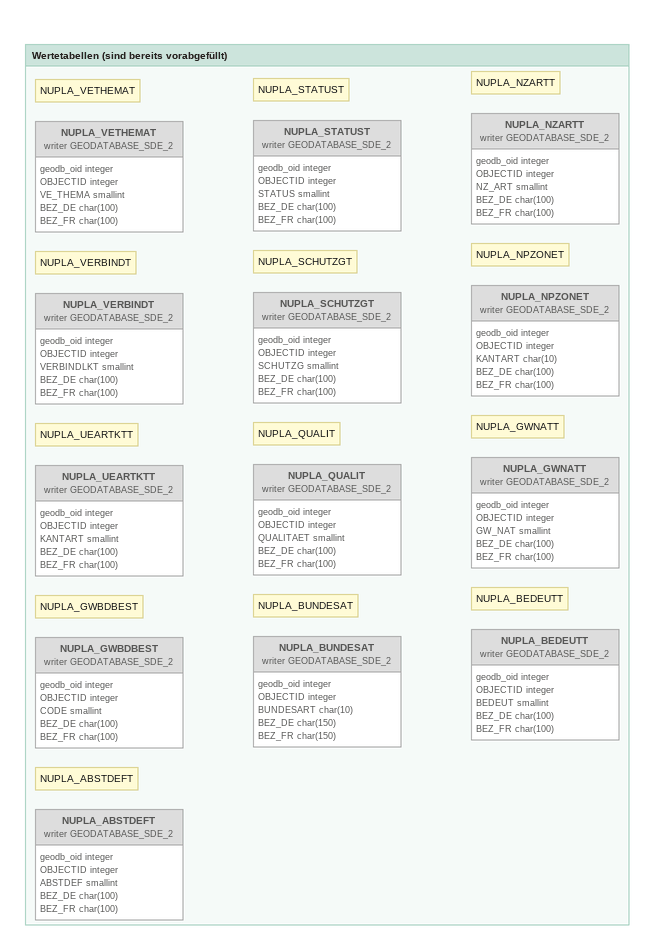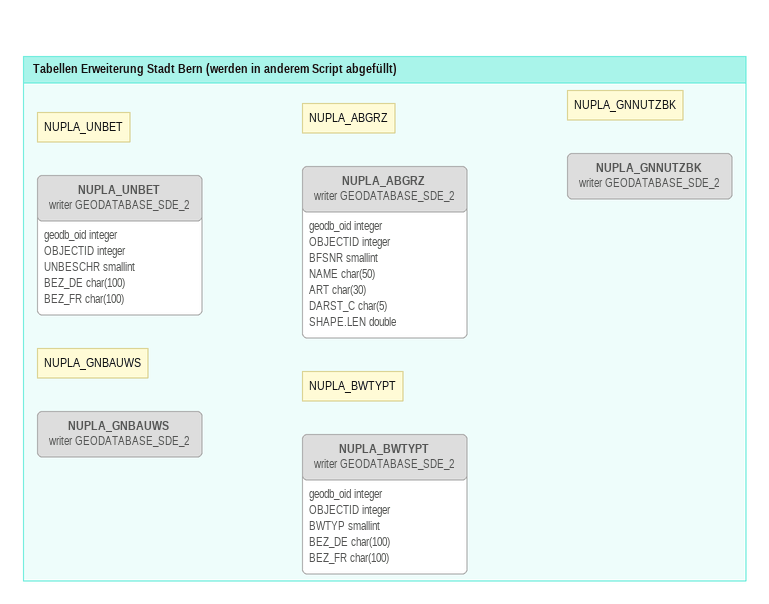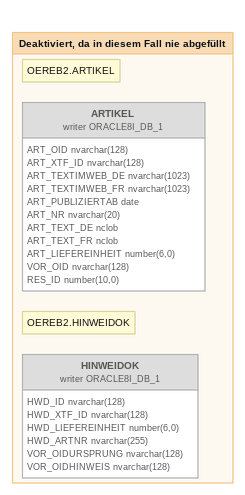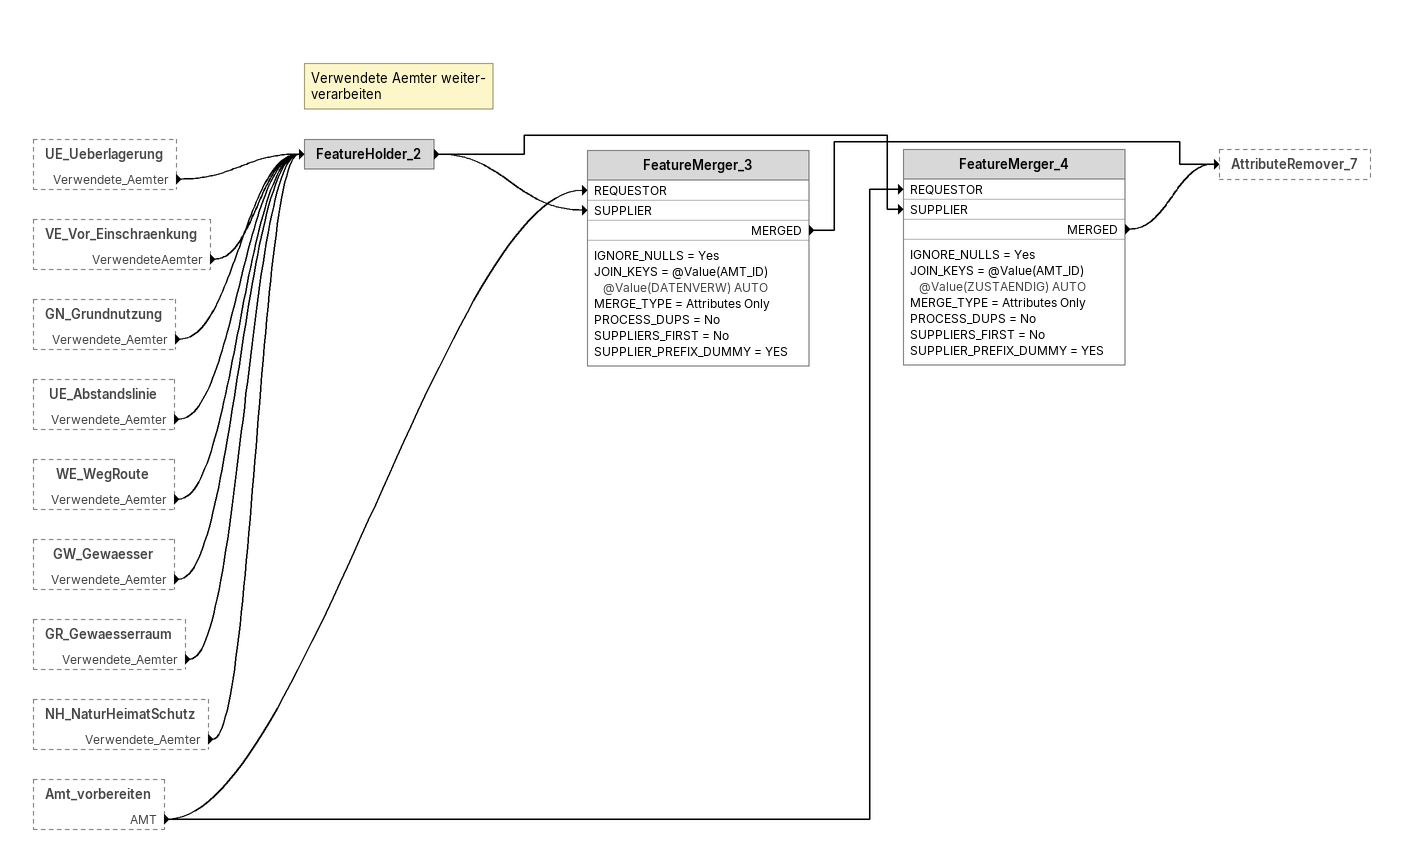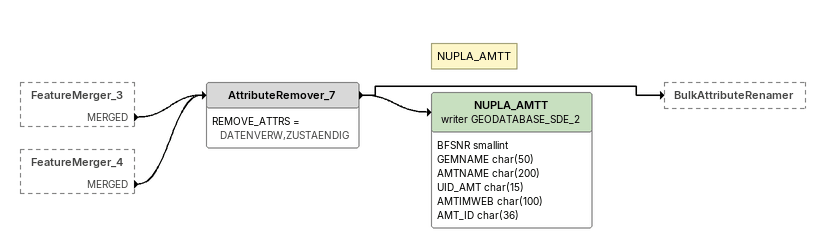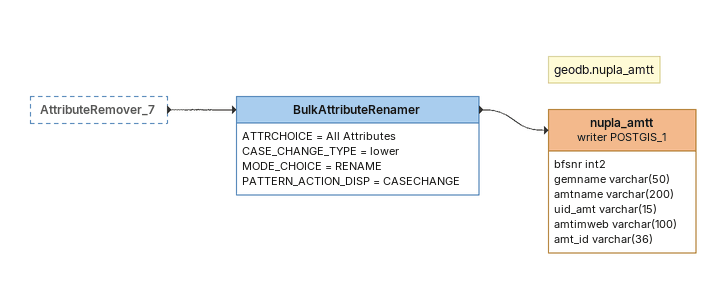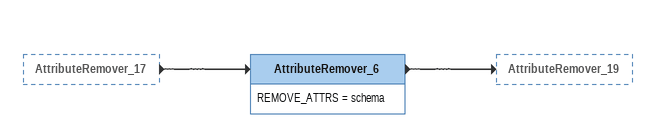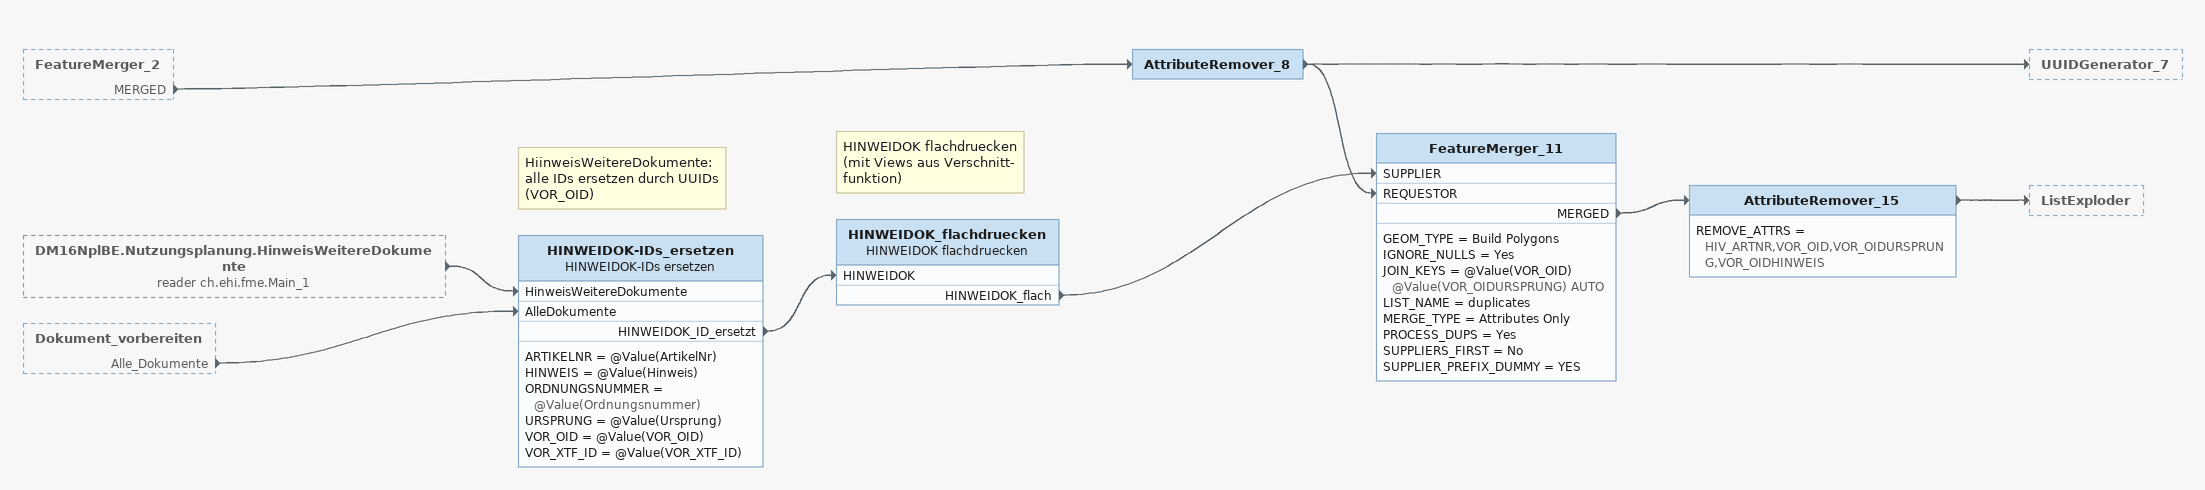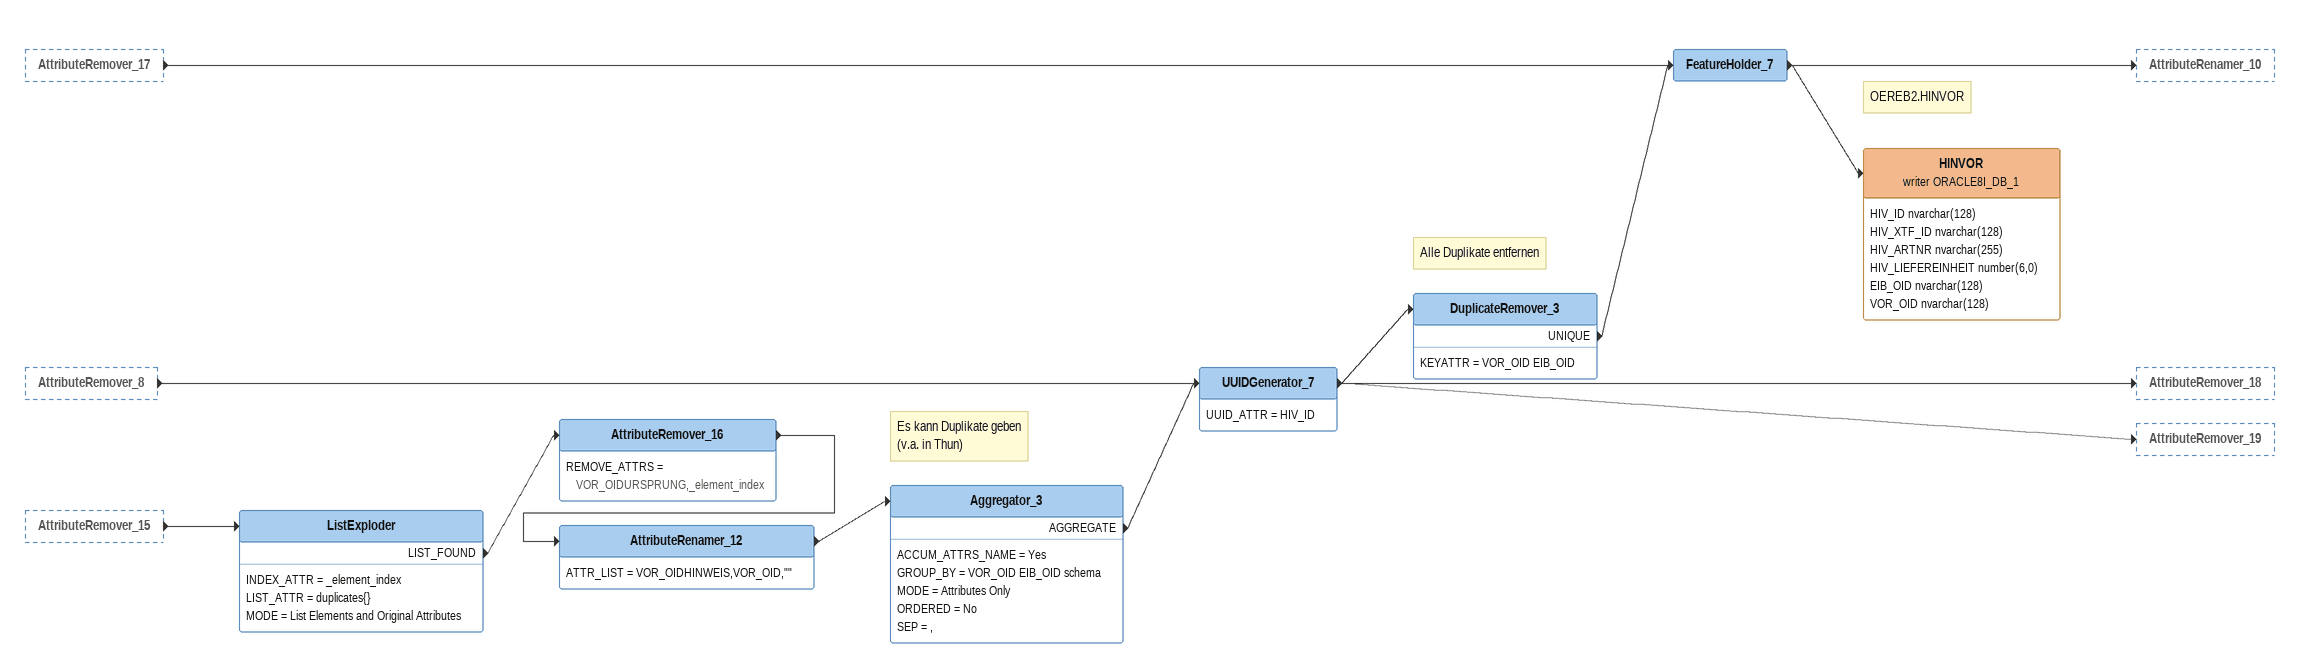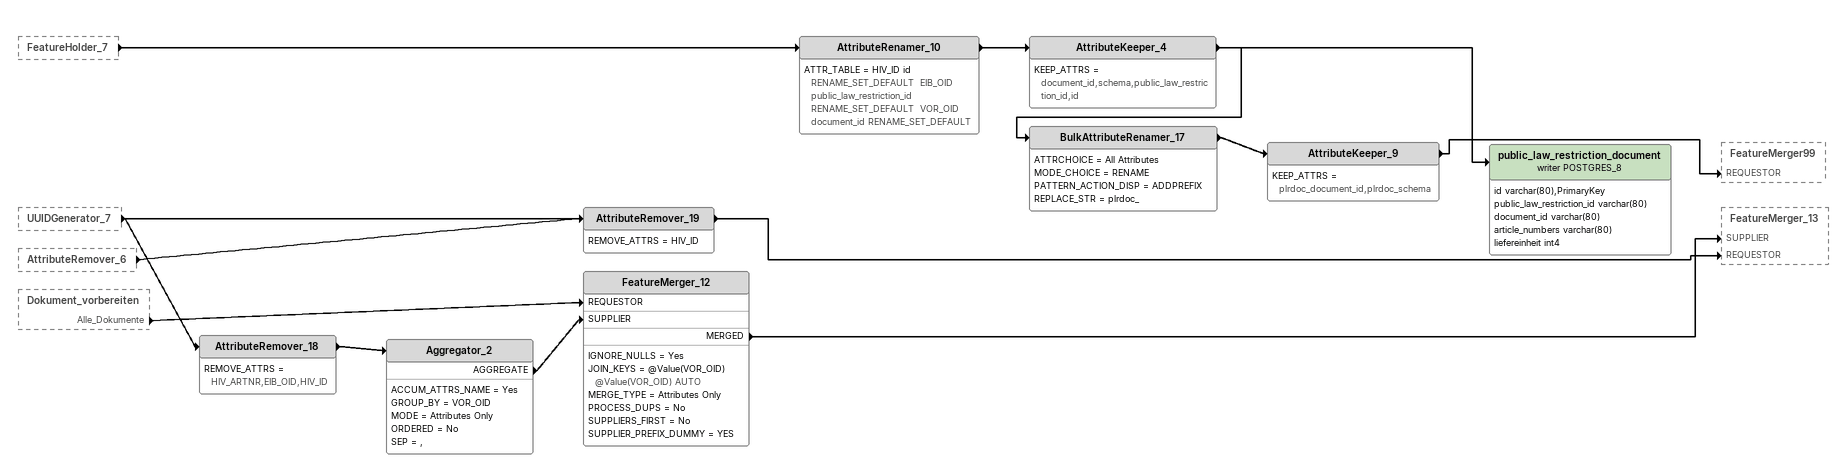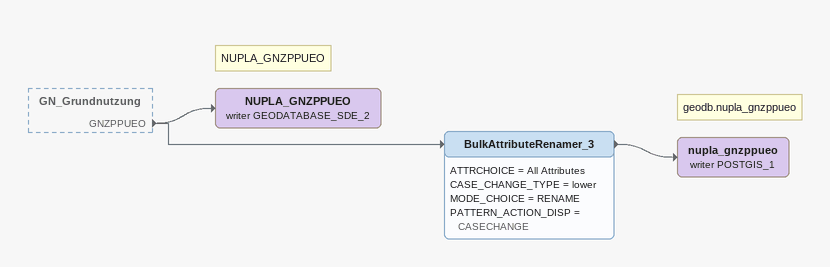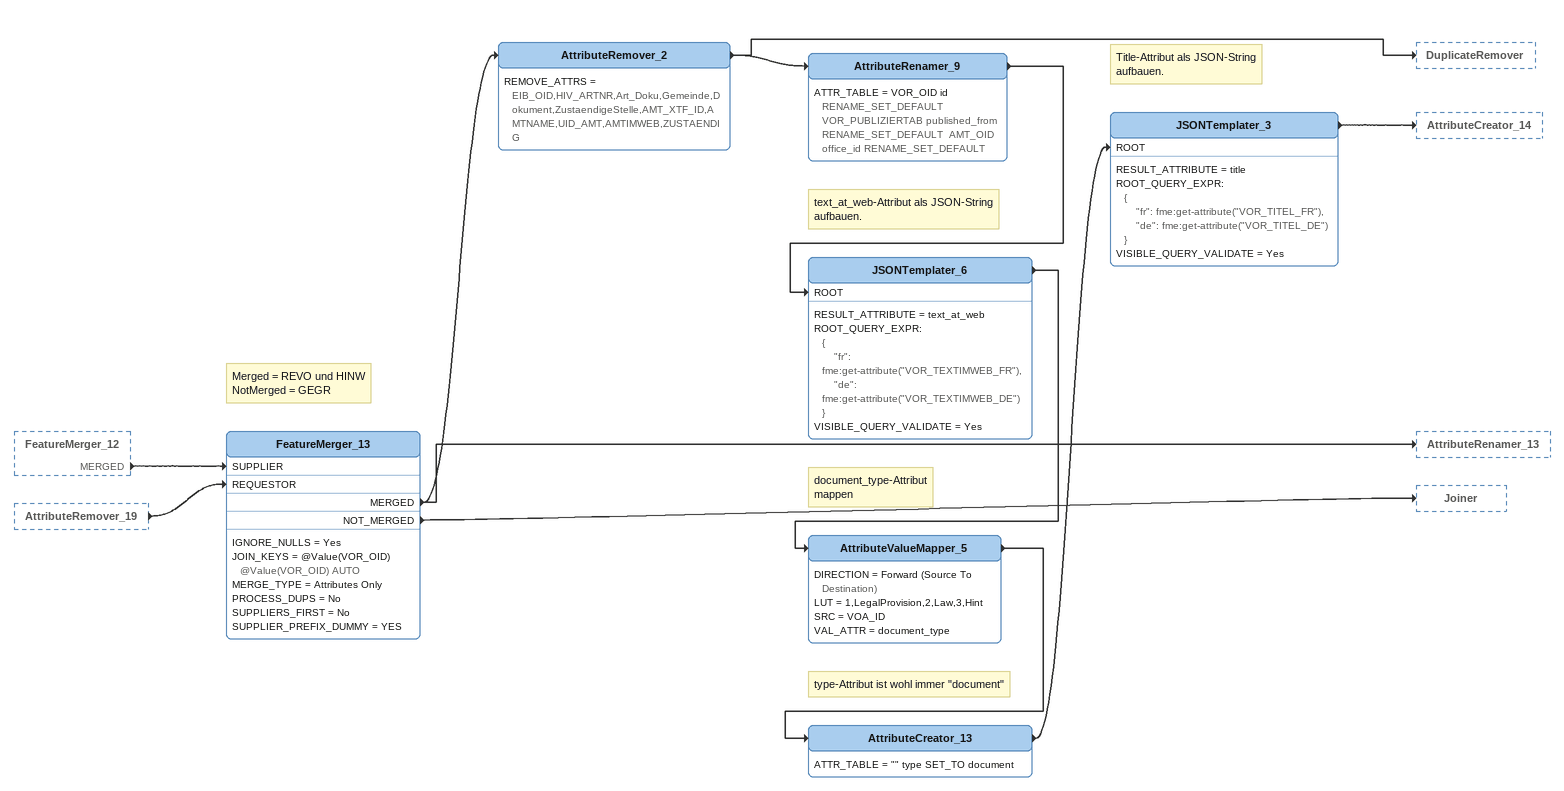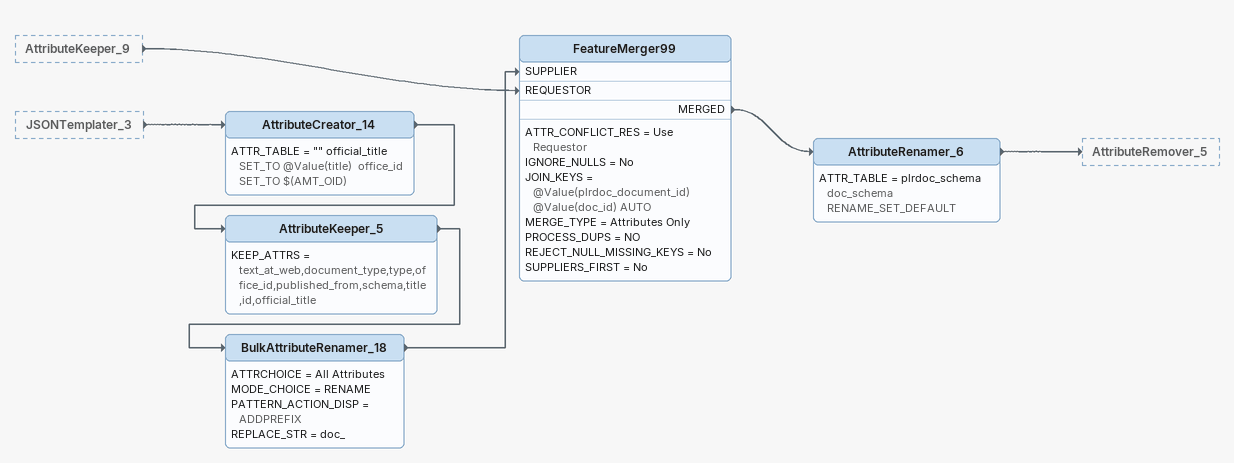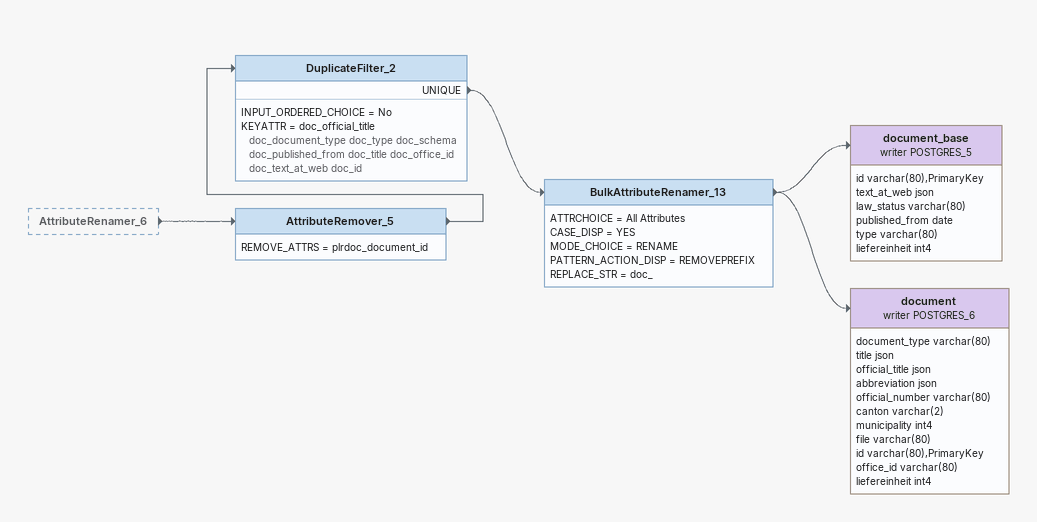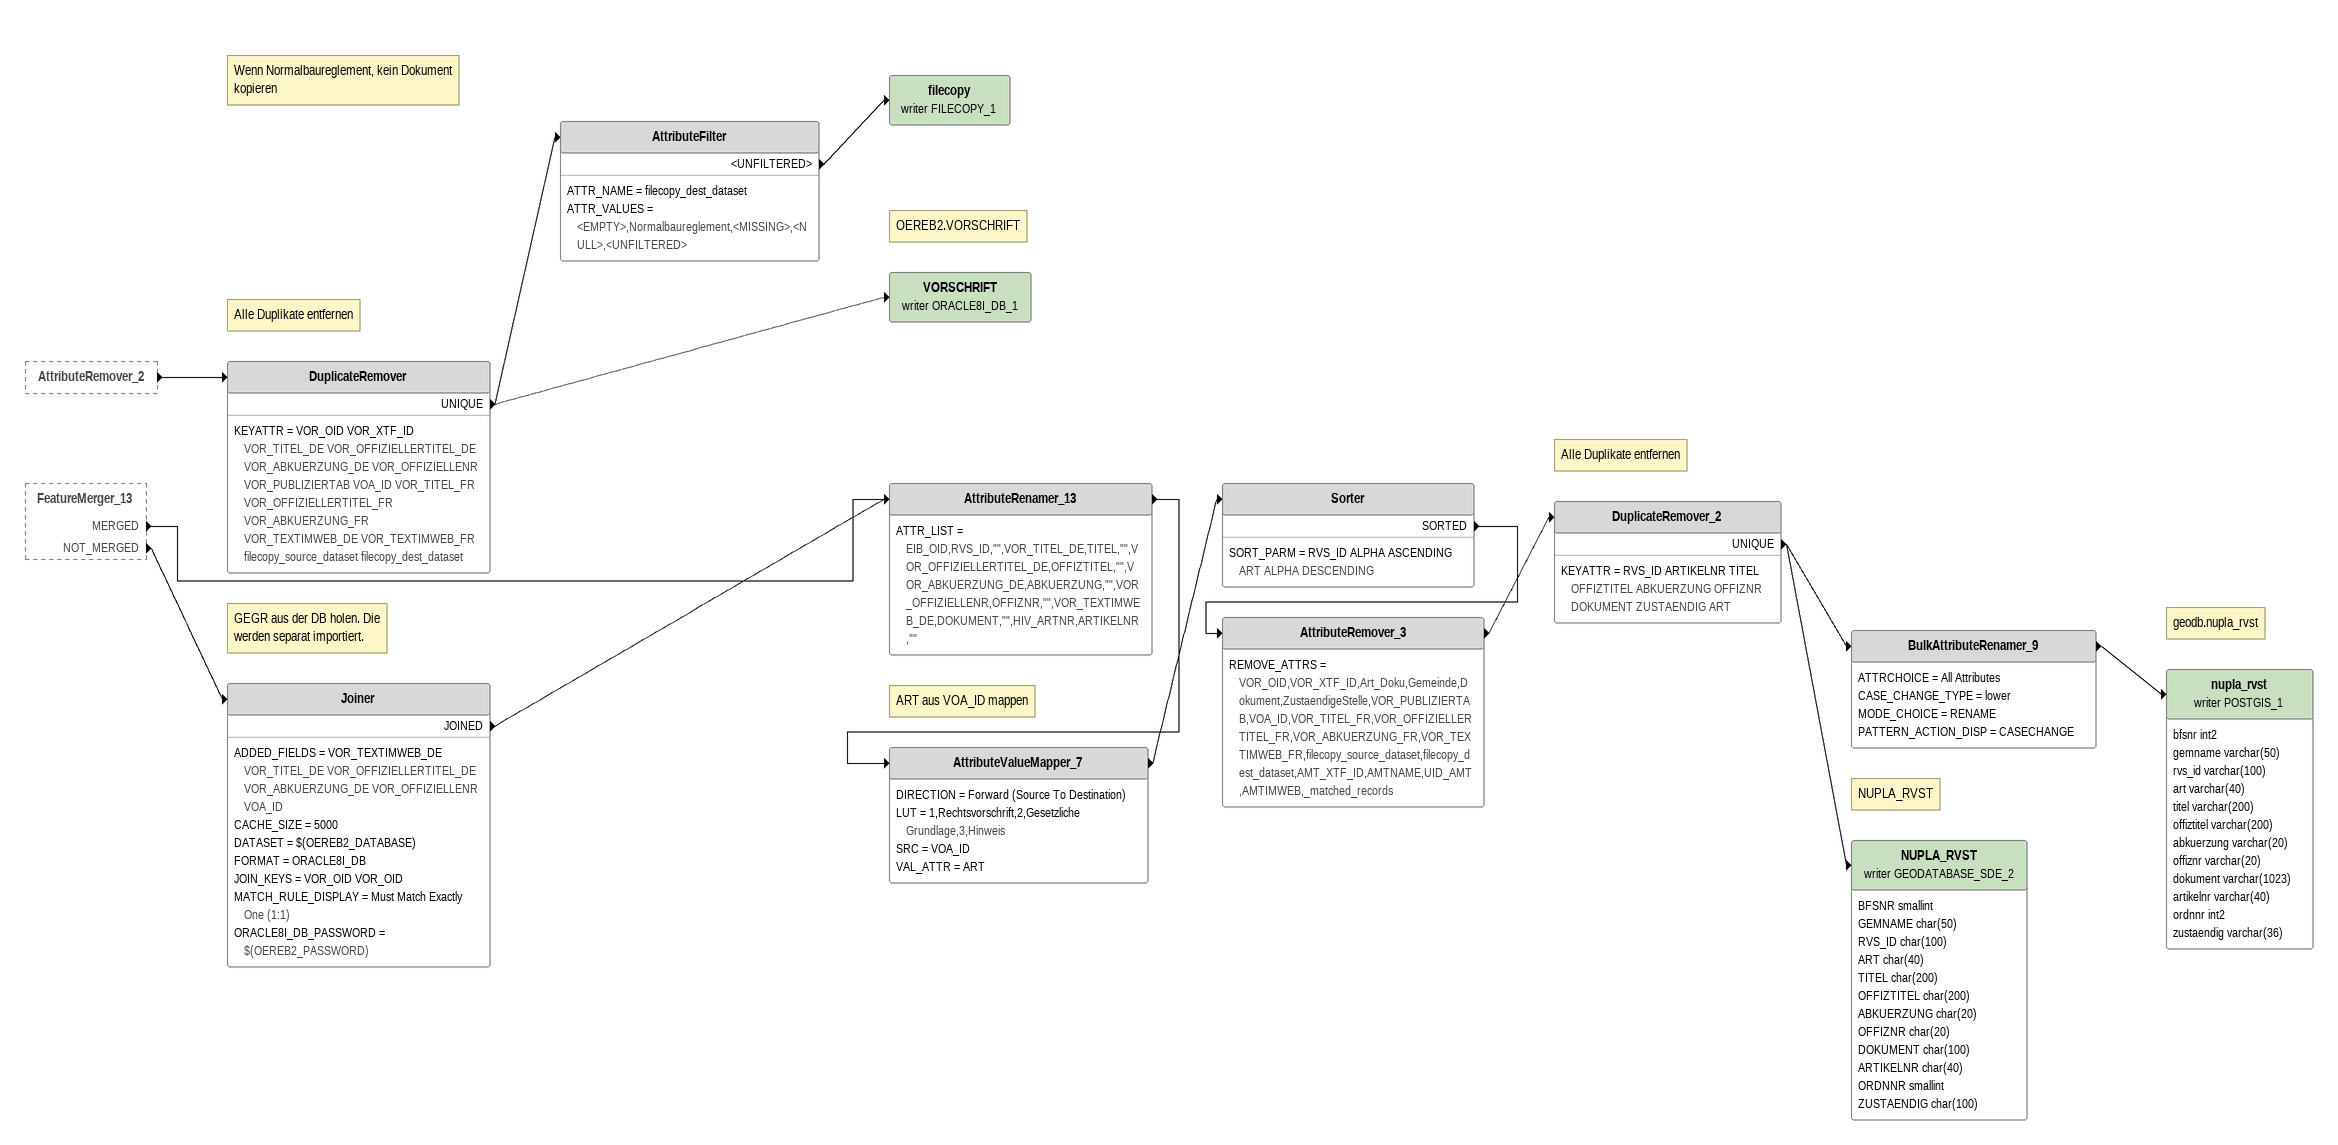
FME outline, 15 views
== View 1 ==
Bookmark: Wertetabellen (sind bereits vorabgefüllt)
Note: NUPLA_VETHEMAT
NUPLA_VETHEMAT (writer GEODATABASE_SDE_2) [off]
    attributes: geodb_oid integer, OBJECTID integer, VE_THEMA smallint, BEZ_DE char(100), BEZ_FR char(100)
Note: NUPLA_VERBINDT
NUPLA_VERBINDT (writer GEODATABASE_SDE_2) [off]
    attributes: geodb_oid integer, OBJECTID integer, VERBINDLKT smallint, BEZ_DE char(100), BEZ_FR char(100)
Note: NUPLA_UEARTKTT
NUPLA_UEARTKTT (writer GEODATABASE_SDE_2) [off]
    attributes: geodb_oid integer, OBJECTID integer, KANTART smallint, BEZ_DE char(100), BEZ_FR char(100)
Note: NUPLA_GWBDBEST
NUPLA_GWBDBEST (writer GEODATABASE_SDE_2) [off]
    attributes: geodb_oid integer, OBJECTID integer, CODE smallint, BEZ_DE char(100), BEZ_FR char(100)
Note: NUPLA_ABSTDEFT
NUPLA_ABSTDEFT (writer GEODATABASE_SDE_2) [off]
    attributes: geodb_oid integer, OBJECTID integer, ABSTDEF smallint, BEZ_DE char(100), BEZ_FR char(100)
Note: NUPLA_STATUST
NUPLA_STATUST (writer GEODATABASE_SDE_2) [off]
    attributes: geodb_oid integer, OBJECTID integer, STATUS smallint, BEZ_DE char(100), BEZ_FR char(100)
Note: NUPLA_SCHUTZGT
NUPLA_SCHUTZGT (writer GEODATABASE_SDE_2) [off]
    attributes: geodb_oid integer, OBJECTID integer, SCHUTZG smallint, BEZ_DE char(100), BEZ_FR char(100)
Note: NUPLA_QUALIT
NUPLA_QUALIT (writer GEODATABASE_SDE_2) [off]
    attributes: geodb_oid integer, OBJECTID integer, QUALITAET smallint, BEZ_DE char(100), BEZ_FR char(100)
Note: NUPLA_BUNDESAT
NUPLA_BUNDESAT (writer GEODATABASE_SDE_2) [off]
    attributes: geodb_oid integer, OBJECTID integer, BUNDESART char(10), BEZ_DE char(150), BEZ_FR char(150)
Note: NUPLA_NZARTT
NUPLA_NZARTT (writer GEODATABASE_SDE_2) [off]
    attributes: geodb_oid integer, OBJECTID integer, NZ_ART smallint, BEZ_DE char(100), BEZ_FR char(100)
Note: NUPLA_NPZONET
NUPLA_NPZONET (writer GEODATABASE_SDE_2) [off]
    attributes: geodb_oid integer, OBJECTID integer, KANTART char(10), BEZ_DE char(100), BEZ_FR char(100)
Note: NUPLA_GWNATT
NUPLA_GWNATT (writer GEODATABASE_SDE_2) [off]
    attributes: geodb_oid integer, OBJECTID integer, GW_NAT smallint, BEZ_DE char(100), BEZ_FR char(100)
Note: NUPLA_BEDEUTT
NUPLA_BEDEUTT (writer GEODATABASE_SDE_2) [off]
    attributes: geodb_oid integer, OBJECTID integer, BEDEUT smallint, BEZ_DE char(100), BEZ_FR char(100)

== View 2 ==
Bookmark: Tabellen Erweiterung Stadt Bern (werden in anderem Script abgefüllt)
Note: NUPLA_UNBET
NUPLA_UNBET (writer GEODATABASE_SDE_2) [off]
    attributes: geodb_oid integer, OBJECTID integer, UNBESCHR smallint, BEZ_DE char(100), BEZ_FR char(100)
Note: NUPLA_GNBAUWS
NUPLA_GNBAUWS (writer GEODATABASE_SDE_2) [off]
Note: NUPLA_ABGRZ
NUPLA_ABGRZ (writer GEODATABASE_SDE_2) [off]
    attributes: geodb_oid integer, OBJECTID integer, BFSNR smallint, NAME char(50), ART char(30), DARST_C char(5), SHAPE.LEN double
Note: NUPLA_BWTYPT
NUPLA_BWTYPT (writer GEODATABASE_SDE_2) [off]
    attributes: geodb_oid integer, OBJECTID integer, BWTYP smallint, BEZ_DE char(100), BEZ_FR char(100)
Note: NUPLA_GNNUTZBK
NUPLA_GNNUTZBK (writer GEODATABASE_SDE_2) [off]

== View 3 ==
Bookmark: Deaktiviert, da in diesem Fall nie abgefüllt
Note: OEREB2.ARTIKEL
ARTIKEL (writer ORACLE8I_DB_1) [off]
    attributes: ART_OID nvarchar(128), ART_XTF_ID nvarchar(128), ART_TEXTIMWEB_DE nvarchar(1023), ART_TEXTIMWEB_FR nvarchar(1023), ART_PUBLIZIERTAB date, ART_NR nvarchar(20), ART_TEXT_DE nclob, ART_TEXT_FR nclob, ART_LIEFEREINHEIT number(6,0), VOR_OID nvarchar(128), RES_ID number(10,0)
Note: OEREB2.HINWEIDOK
HINWEIDOK (writer ORACLE8I_DB_1) [off]
    attributes: HWD_ID nvarchar(128), HWD_XTF_ID nvarchar(128), HWD_LIEFEREINHEIT number(6,0), HWD_ARTNR nvarchar(255), VOR_OIDURSPRUNG nvarchar(128), VOR_OIDHINWEIS nvarchar(128)

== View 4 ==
UE_Ueberlagerung [outside]
    Verwendete_Aemter -> FeatureHolder_2
VE_Vor_Einschraenkung [outside]
    VerwendeteAemter -> FeatureHolder_2
GN_Grundnutzung [outside]
    Verwendete_Aemter -> FeatureHolder_2
UE_Abstandslinie [outside]
    Verwendete_Aemter -> FeatureHolder_2
WE_WegRoute [outside]
    Verwendete_Aemter -> FeatureHolder_2
GW_Gewaesser [outside]
    Verwendete_Aemter -> FeatureHolder_2
GR_Gewaesserraum [outside]
    Verwendete_Aemter -> FeatureHolder_2
NH_NaturHeimatSchutz [outside]
    Verwendete_Aemter -> FeatureHolder_2
Amt_vorbereiten [outside]
    AMT -> FeatureMerger_3 [REQUESTOR]
    AMT -> FeatureMerger_4 [REQUESTOR]
Note: Verwendete Aemter weiter- / verarbeiten
FeatureHolder_2
    -> FeatureMerger_4 [SUPPLIER]
    -> FeatureMerger_3 [SUPPLIER]
FeatureMerger_4
    IGNORE_NULLS = Yes
    JOIN_KEYS = @Value(AMT_ID) @Value(ZUSTAENDIG) AUTO
    MERGE_TYPE = Attributes Only
    PROCESS_DUPS = No
    SUPPLIERS_FIRST = No
    SUPPLIER_PREFIX_DUMMY = YES
    MERGED -> AttributeRemover_7
FeatureMerger_3
    IGNORE_NULLS = Yes
    JOIN_KEYS = @Value(AMT_ID) @Value(DATENVERW) AUTO
    MERGE_TYPE = Attributes Only
    PROCESS_DUPS = No
    SUPPLIERS_FIRST = No
    SUPPLIER_PREFIX_DUMMY = YES
    MERGED -> AttributeRemover_7

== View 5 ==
FeatureMerger_3 [outside]
    MERGED -> AttributeRemover_7
FeatureMerger_4 [outside]
    MERGED -> AttributeRemover_7
AttributeRemover_7
    REMOVE_ATTRS = DATENVERW,ZUSTAENDIG
    -> NUPLA_AMTT (writer GEODATABASE_SDE_2)
    -> BulkAttributeRenamer
Note: NUPLA_AMTT
NUPLA_AMTT (writer GEODATABASE_SDE_2)
    attributes: BFSNR smallint, GEMNAME char(50), AMTNAME char(200), UID_AMT char(15), AMTIMWEB char(100), AMT_ID char(36)

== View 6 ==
AttributeRemover_7 [outside]
    -> BulkAttributeRenamer
BulkAttributeRenamer
    ATTRCHOICE = All Attributes
    CASE_CHANGE_TYPE = lower
    MODE_CHOICE = RENAME
    PATTERN_ACTION_DISP = CASECHANGE
    -> nupla_amtt (writer POSTGIS_1)
Note: geodb.nupla_amtt
nupla_amtt (writer POSTGIS_1)
    attributes: bfsnr int2, gemname varchar(50), amtname varchar(200), uid_amt varchar(15), amtimweb varchar(100), amt_id varchar(36)

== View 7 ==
AttributeRemover_17 [outside]
    -> AttributeRemover_6
AttributeRemover_6
    REMOVE_ATTRS = schema
    -> AttributeRemover_19

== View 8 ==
FeatureMerger_2 [outside]
    MERGED -> AttributeRemover_8
DM16NplBE.Nutzungsplanung.HinweisWeitereDokumente (reader ch.ehi.fme.Main_1) [outside]
    -> HINWEIDOK-IDs_ersetzen [HinweisWeitereDokumente]
Dokument_vorbereiten [outside]
    Alle_Dokumente -> HINWEIDOK-IDs_ersetzen [AlleDokumente]
AttributeRemover_8
    -> FeatureMerger_11 [REQUESTOR]
    -> UUIDGenerator_7
Note: HiinweisWeitereDokumente: / alle IDs ersetzen durch UUIDs / (VOR_OID)
HINWEIDOK-IDs_ersetzen: HINWEIDOK-IDs ersetzen
    ARTIKELNR = @Value(ArtikelNr)
    HINWEIS = @Value(Hinweis)
    ORDNUNGSNUMMER = @Value(Ordnungsnummer)
    URSPRUNG = @Value(Ursprung)
    VOR_OID = @Value(VOR_OID)
    VOR_XTF_ID = @Value(VOR_XTF_ID)
    HINWEIDOK_ID_ersetzt -> HINWEIDOK_flachdruecken [HINWEIDOK]
Note: HINWEIDOK flachdruecken / (mit Views aus Verschnitt- / funktion)
HINWEIDOK_flachdruecken: HINWEIDOK flachdruecken
    HINWEIDOK_flach -> FeatureMerger_11 [SUPPLIER]
FeatureMerger_11
    GEOM_TYPE = Build Polygons
    IGNORE_NULLS = Yes
    JOIN_KEYS = @Value(VOR_OID) @Value(VOR_OIDURSPRUNG) AUTO
    LIST_NAME = duplicates
    MERGE_TYPE = Attributes Only
    PROCESS_DUPS = Yes
    SUPPLIERS_FIRST = No
    SUPPLIER_PREFIX_DUMMY = YES
    MERGED -> AttributeRemover_15
AttributeRemover_15
    REMOVE_ATTRS = HIV_ARTNR,VOR_OID,VOR_OIDURSPRUNG,VOR_OIDHINWEIS
    -> ListExploder

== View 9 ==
AttributeRemover_17 [outside]
    -> FeatureHolder_7
AttributeRemover_8 [outside]
    -> UUIDGenerator_7
AttributeRemover_15 [outside]
    -> ListExploder
ListExploder
    INDEX_ATTR = _element_index
    LIST_ATTR = duplicates{}
    MODE = List Elements and Original Attributes
    LIST_FOUND -> AttributeRemover_16
AttributeRemover_16
    REMOVE_ATTRS = VOR_OIDURSPRUNG,_element_index
    -> AttributeRenamer_12
AttributeRenamer_12
    ATTR_LIST = VOR_OIDHINWEIS,VOR_OID,""
    -> Aggregator_3
Note: Es kann Duplikate geben / (v.a. in Thun)
Aggregator_3
    ACCUM_ATTRS_NAME = Yes
    GROUP_BY = VOR_OID EIB_OID schema
    MODE = Attributes Only
    ORDERED = No
    SEP = ,
    AGGREGATE -> UUIDGenerator_7
UUIDGenerator_7
    UUID_ATTR = HIV_ID
    -> AttributeRemover_18
    -> AttributeRemover_19
    -> DuplicateRemover_3
Note: Alle Duplikate entfernen
DuplicateRemover_3
    KEYATTR = VOR_OID EIB_OID
    UNIQUE -> FeatureHolder_7
FeatureHolder_7
    -> HINVOR (writer ORACLE8I_DB_1)
    -> AttributeRenamer_10
Note: OEREB2.HINVOR
HINVOR (writer ORACLE8I_DB_1)
    attributes: HIV_ID nvarchar(128), HIV_XTF_ID nvarchar(128), HIV_ARTNR nvarchar(255), HIV_LIEFEREINHEIT number(6,0), EIB_OID nvarchar(128), VOR_OID nvarchar(128)

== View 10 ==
FeatureHolder_7 [outside]
    -> AttributeRenamer_10
UUIDGenerator_7 [outside]
    -> AttributeRemover_18
    -> AttributeRemover_19
AttributeRemover_6 [outside]
    -> AttributeRemover_19
Dokument_vorbereiten [outside]
    Alle_Dokumente -> FeatureMerger_12 [REQUESTOR]
AttributeRenamer_10
    ATTR_TABLE = HIV_ID id RENAME_SET_DEFAULT  EIB_OID public_law_restriction_id RENAME_SET_DEFAULT  VOR_OID document_id RENAME_SET_DEFAULT
    -> AttributeKeeper_4
AttributeKeeper_4
    KEEP_ATTRS = document_id,schema,public_law_restriction_id,id
    -> BulkAttributeRenamer_17
    -> public_law_restriction_document (writer POSTGRES_8)
BulkAttributeRenamer_17
    ATTRCHOICE = All Attributes
    MODE_CHOICE = RENAME
    PATTERN_ACTION_DISP = ADDPREFIX
    REPLACE_STR = plrdoc_
    -> AttributeKeeper_9
AttributeKeeper_9
    KEEP_ATTRS = plrdoc_document_id,plrdoc_schema
    -> FeatureMerger99 [REQUESTOR]
public_law_restriction_document (writer POSTGRES_8)
    attributes: id varchar(80),PrimaryKey, public_law_restriction_id varchar(80), document_id varchar(80), article_numbers varchar(80), liefereinheit int4
AttributeRemover_19
    REMOVE_ATTRS = HIV_ID
    -> FeatureMerger_13 [REQUESTOR]
AttributeRemover_18
    REMOVE_ATTRS = HIV_ARTNR,EIB_OID,HIV_ID
    -> Aggregator_2
Aggregator_2
    ACCUM_ATTRS_NAME = Yes
    GROUP_BY = VOR_OID
    MODE = Attributes Only
    ORDERED = No
    SEP = ,
    AGGREGATE -> FeatureMerger_12 [SUPPLIER]
FeatureMerger_12
    IGNORE_NULLS = Yes
    JOIN_KEYS = @Value(VOR_OID) @Value(VOR_OID) AUTO
    MERGE_TYPE = Attributes Only
    PROCESS_DUPS = No
    SUPPLIERS_FIRST = No
    SUPPLIER_PREFIX_DUMMY = YES
    MERGED -> FeatureMerger_13 [SUPPLIER]

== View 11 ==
GN_Grundnutzung [outside]
    GNZPPUEO -> NUPLA_GNZPPUEO (writer GEODATABASE_SDE_2)
    GNZPPUEO -> BulkAttributeRenamer_3
Note: NUPLA_GNZPPUEO
NUPLA_GNZPPUEO (writer GEODATABASE_SDE_2)
BulkAttributeRenamer_3
    ATTRCHOICE = All Attributes
    CASE_CHANGE_TYPE = lower
    MODE_CHOICE = RENAME
    PATTERN_ACTION_DISP = CASECHANGE
    -> nupla_gnzppueo (writer POSTGIS_1)
Note: geodb.nupla_gnzppueo
nupla_gnzppueo (writer POSTGIS_1)

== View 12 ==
FeatureMerger_12 [outside]
    MERGED -> FeatureMerger_13 [SUPPLIER]
AttributeRemover_19 [outside]
    -> FeatureMerger_13 [REQUESTOR]
Note: Merged = REVO und HINW / NotMerged = GEGR
FeatureMerger_13
    IGNORE_NULLS = Yes
    JOIN_KEYS = @Value(VOR_OID) @Value(VOR_OID) AUTO
    MERGE_TYPE = Attributes Only
    PROCESS_DUPS = No
    SUPPLIERS_FIRST = No
    SUPPLIER_PREFIX_DUMMY = YES
    MERGED -> AttributeRenamer_13
    MERGED -> AttributeRemover_2
    NOT_MERGED -> Joiner
AttributeRemover_2
    REMOVE_ATTRS = EIB_OID,HIV_ARTNR,Art_Doku,Gemeinde,Dokument,ZustaendigeStelle,AMT_XTF_ID,AMTNAME,UID_AMT,AMTIMWEB,ZUSTAENDIG
    -> DuplicateRemover
    -> AttributeRenamer_9
AttributeRenamer_9
    ATTR_TABLE = VOR_OID id RENAME_SET_DEFAULT  VOR_PUBLIZIERTAB published_from RENAME_SET_DEFAULT  AMT_OID office_id RENAME_SET_DEFAULT
    -> JSONTemplater_6 [ROOT]
Note: text_at_web-Attribut als JSON-String / aufbauen.
JSONTemplater_6
    RESULT_ATTRIBUTE = text_at_web
    ROOT_QUERY_EXPR:
      {
          "fr": fme:get-attribute("VOR_TEXTIMWEB_FR"),
          "de": fme:get-attribute("VOR_TEXTIMWEB_DE")
      }
    VISIBLE_QUERY_VALIDATE = Yes
    -> AttributeValueMapper_5
Note: document_type-Attribut / mappen
AttributeValueMapper_5
    DIRECTION = Forward (Source To Destination)
    LUT = 1,LegalProvision,2,Law,3,Hint
    SRC = VOA_ID
    VAL_ATTR = document_type
    -> AttributeCreator_13
Note: type-Attribut ist wohl immer "document"
AttributeCreator_13
    ATTR_TABLE = "" type SET_TO document
    -> JSONTemplater_3 [ROOT]
Note: Title-Attribut als JSON-String / aufbauen.
JSONTemplater_3
    RESULT_ATTRIBUTE = title
    ROOT_QUERY_EXPR:
      {
          "fr": fme:get-attribute("VOR_TITEL_FR"),
          "de": fme:get-attribute("VOR_TITEL_DE")
      }
    VISIBLE_QUERY_VALIDATE = Yes
    -> AttributeCreator_14

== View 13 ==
AttributeKeeper_9 [outside]
    -> FeatureMerger99 [REQUESTOR]
JSONTemplater_3 [outside]
    -> AttributeCreator_14
AttributeCreator_14
    ATTR_TABLE = "" official_title SET_TO @Value(title)  office_id SET_TO $(AMT_OID)
    -> AttributeKeeper_5
AttributeKeeper_5
    KEEP_ATTRS = text_at_web,document_type,type,office_id,published_from,schema,title,id,official_title
    -> BulkAttributeRenamer_18
BulkAttributeRenamer_18
    ATTRCHOICE = All Attributes
    MODE_CHOICE = RENAME
    PATTERN_ACTION_DISP = ADDPREFIX
    REPLACE_STR = doc_
    -> FeatureMerger99 [SUPPLIER]
FeatureMerger99
    ATTR_CONFLICT_RES = Use Requestor
    IGNORE_NULLS = No
    JOIN_KEYS = @Value(plrdoc_document_id) @Value(doc_id) AUTO
    MERGE_TYPE = Attributes Only
    PROCESS_DUPS = NO
    REJECT_NULL_MISSING_KEYS = No
    SUPPLIERS_FIRST = No
    MERGED -> AttributeRenamer_6
AttributeRenamer_6
    ATTR_TABLE = plrdoc_schema doc_schema RENAME_SET_DEFAULT
    -> AttributeRemover_5

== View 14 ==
AttributeRenamer_6 [outside]
    -> AttributeRemover_5
AttributeRemover_5
    REMOVE_ATTRS = plrdoc_document_id
    -> DuplicateFilter_2
DuplicateFilter_2
    INPUT_ORDERED_CHOICE = No
    KEYATTR = doc_official_title doc_document_type doc_type doc_schema doc_published_from doc_title doc_office_id doc_text_at_web doc_id
    UNIQUE -> BulkAttributeRenamer_13
BulkAttributeRenamer_13
    ATTRCHOICE = All Attributes
    CASE_DISP = YES
    MODE_CHOICE = RENAME
    PATTERN_ACTION_DISP = REMOVEPREFIX
    REPLACE_STR = doc_
    -> document_base (writer POSTGRES_5)
    -> document (writer POSTGRES_6)
document_base (writer POSTGRES_5)
    attributes: id varchar(80),PrimaryKey, text_at_web json, law_status varchar(80), published_from date, type varchar(80), liefereinheit int4
document (writer POSTGRES_6)
    attributes: document_type varchar(80), title json, official_title json, abbreviation json, official_number varchar(80), canton varchar(2), municipality int4, file varchar(80), id varchar(80),PrimaryKey, office_id varchar(80), liefereinheit int4

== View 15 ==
AttributeRemover_2 [outside]
    -> DuplicateRemover
FeatureMerger_13 [outside]
    MERGED -> AttributeRenamer_13
    NOT_MERGED -> Joiner
Note: Alle Duplikate entfernen
DuplicateRemover
    KEYATTR = VOR_OID VOR_XTF_ID VOR_TITEL_DE VOR_OFFIZIELLERTITEL_DE VOR_ABKUERZUNG_DE VOR_OFFIZIELLENR VOR_PUBLIZIERTAB VOA_ID VOR_TITEL_FR VOR_OFFIZIELLERTITEL_FR VOR_ABKUERZUNG_FR VOR_TEXTIMWEB_DE VOR_TEXTIMWEB_FR filecopy_source_dataset filecopy_dest_dataset
    UNIQUE -> VORSCHRIFT (writer ORACLE8I_DB_1)
    UNIQUE -> AttributeFilter
Note: Wenn Normalbaureglement, kein Dokument kopieren
AttributeFilter
    ATTR_NAME = filecopy_dest_dataset
    ATTR_VALUES = <EMPTY>,Normalbaureglement,<MISSING>,<NULL>,<UNFILTERED>
    <UNFILTERED> -> filecopy (writer FILECOPY_1)
filecopy (writer FILECOPY_1)
Note: OEREB2.VORSCHRIFT
VORSCHRIFT (writer ORACLE8I_DB_1)
Note: GEGR aus der DB holen. Die / werden separat importiert.
Joiner
    ADDED_FIELDS = VOR_TEXTIMWEB_DE VOR_TITEL_DE VOR_OFFIZIELLERTITEL_DE VOR_ABKUERZUNG_DE VOR_OFFIZIELLENR VOA_ID
    CACHE_SIZE = 5000
    DATASET = $(OEREB2_DATABASE)
    FORMAT = ORACLE8I_DB
    JOIN_KEYS = VOR_OID VOR_OID
    MATCH_RULE_DISPLAY = Must Match Exactly One (1:1)
    ORACLE8I_DB_PASSWORD = $(OEREB2_PASSWORD)
    JOINED -> AttributeRenamer_13
AttributeRenamer_13
    ATTR_LIST = EIB_OID,RVS_ID,"",VOR_TITEL_DE,TITEL,"",VOR_OFFIZIELLERTITEL_DE,OFFIZTITEL,"",VOR_ABKUERZUNG_DE,ABKUERZUNG,"",VOR_OFFIZIELLENR,OFFIZNR,"",VOR_TEXTIMWEB_DE,DOKUMENT,"",HIV_ARTNR,ARTIKELNR,""
    -> AttributeValueMapper_7
Note: ART aus VOA_ID mappen
AttributeValueMapper_7
    DIRECTION = Forward (Source To Destination)
    LUT = 1,Rechtsvorschrift,2,Gesetzliche Grundlage,3,Hinweis
    SRC = VOA_ID
    VAL_ATTR = ART
    -> Sorter
Sorter
    SORT_PARM = RVS_ID ALPHA ASCENDING ART ALPHA DESCENDING
    SORTED -> AttributeRemover_3
AttributeRemover_3
    REMOVE_ATTRS = VOR_OID,VOR_XTF_ID,Art_Doku,Gemeinde,Dokument,ZustaendigeStelle,VOR_PUBLIZIERTAB,VOA_ID,VOR_TITEL_FR,VOR_OFFIZIELLERTITEL_FR,VOR_ABKUERZUNG_FR,VOR_TEXTIMWEB_FR,filecopy_source_dataset,filecopy_dest_dataset,AMT_XTF_ID,AMTNAME,UID_AMT,AMTIMWEB,_matched_records
    -> DuplicateRemover_2
Note: Alle Duplikate entfernen
DuplicateRemover_2
    KEYATTR = RVS_ID ARTIKELNR TITEL OFFIZTITEL ABKUERZUNG OFFIZNR DOKUMENT ZUSTAENDIG ART
    UNIQUE -> NUPLA_RVST (writer GEODATABASE_SDE_2)
    UNIQUE -> BulkAttributeRenamer_9
BulkAttributeRenamer_9
    ATTRCHOICE = All Attributes
    CASE_CHANGE_TYPE = lower
    MODE_CHOICE = RENAME
    PATTERN_ACTION_DISP = CASECHANGE
    -> nupla_rvst (writer POSTGIS_1)
Note: geodb.nupla_rvst
nupla_rvst (writer POSTGIS_1)
    attributes: bfsnr int2, gemname varchar(50), rvs_id varchar(100), art varchar(40), titel varchar(200), offiztitel varchar(200), abkuerzung varchar(20), offiznr varchar(20), dokument varchar(1023), artikelnr varchar(40), ordnnr int2, zustaendig varchar(36)
Note: NUPLA_RVST
NUPLA_RVST (writer GEODATABASE_SDE_2)
    attributes: BFSNR smallint, GEMNAME char(50), RVS_ID char(100), ART char(40), TITEL char(200), OFFIZTITEL char(200), ABKUERZUNG char(20), OFFIZNR char(20), DOKUMENT char(100), ARTIKELNR char(40), ORDNNR smallint, ZUSTAENDIG char(100)
